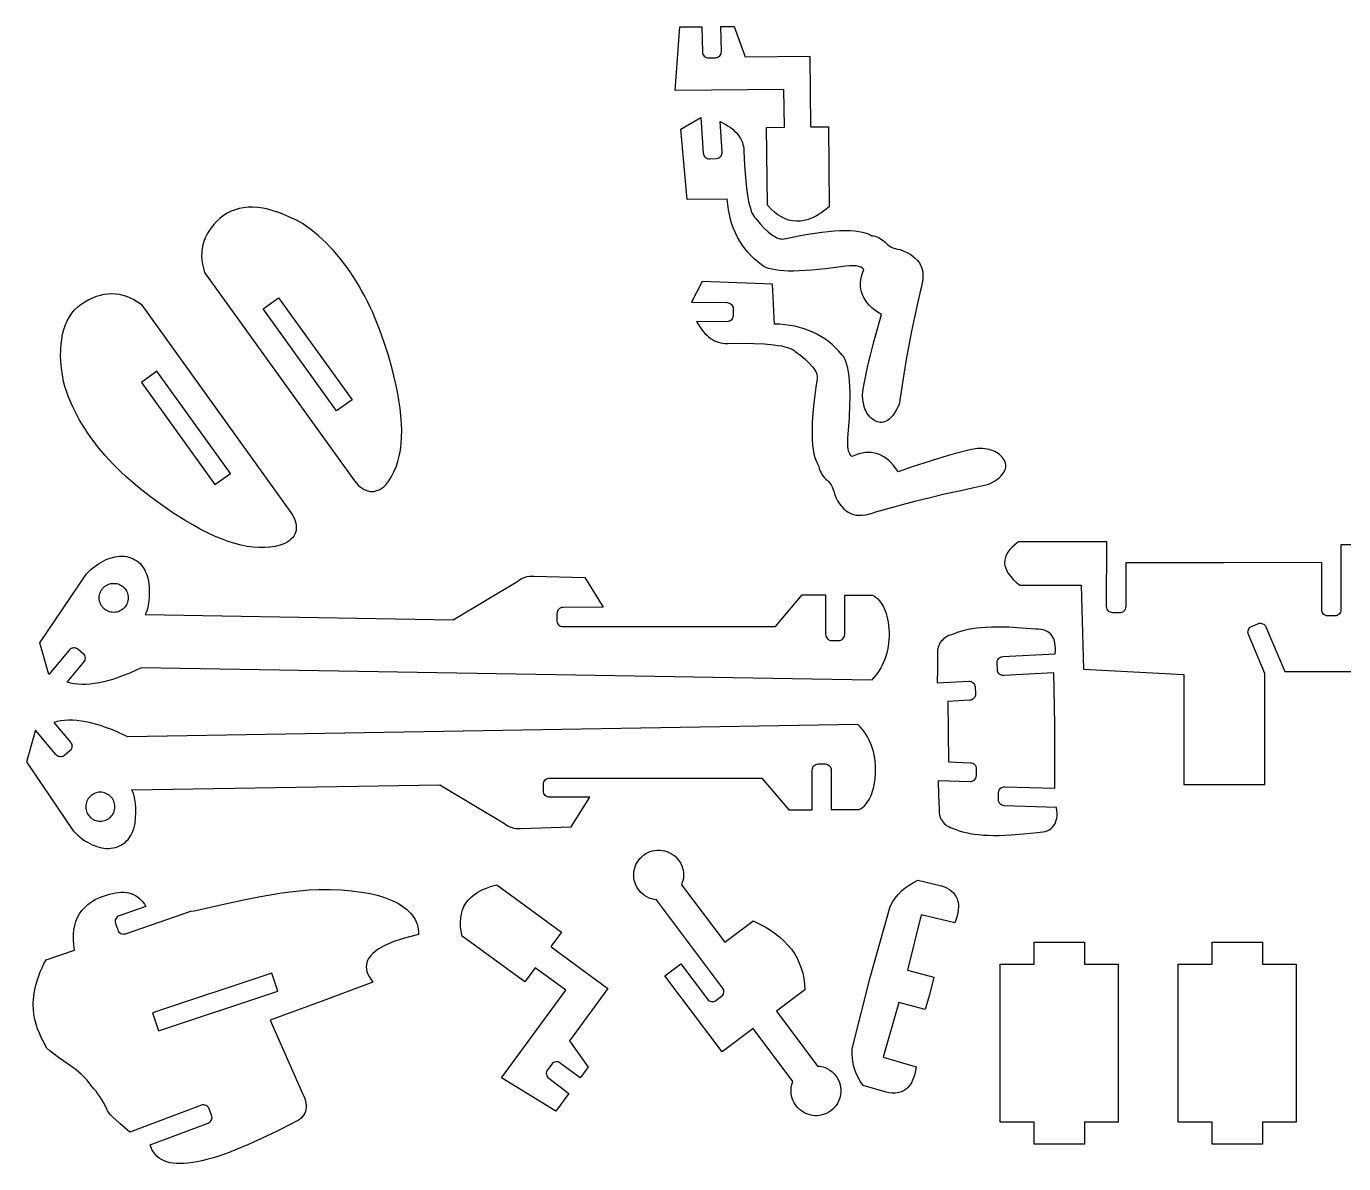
# Model space of a CAD drawing. Extents: x 0 to 712, y 0 to 629.
# Drawn here: x 2.1 to 338.2, y 339.1 to 629.3 of the extents above; entities that cross this region are included whole.
import ezdxf

# ---------------------------------------------------------------- set-up
doc = ezdxf.new("R2010")
doc.units = 0
doc.header["$MEASUREMENT"] = 0
doc.layers.add('HARLEY_1', color=1, linetype='Continuous')

msp = doc.modelspace()

# ---------------------------------------------------------------- linework, layer by layer
at = {"layer": 'HARLEY_1'}
for points in [[(202.31, 603.62), (206.74, 603.67), (206.98, 583.24), (205.87, 582.35), (204.79, 581.58), (203.71, 580.94), (202.66, 580.42), (201.62, 580.02), (200.6, 579.74), (199.59, 579.59), (198.59, 579.55), (197.62, 579.64), (196.66, 579.85), (195.71, 580.18), (194.78, 580.64), (193.86, 581.22), (192.96, 581.91), (192.08, 582.74), (191.21, 583.68), (190.98, 603.49), (195.51, 603.54), (195.39, 613.21), (167.63, 612.89), (168.84, 629.13), (174.43, 629.19), (174.58, 622.77), (174.62, 622.46), (174.72, 622.17), (174.87, 621.91), (175.06, 621.68), (175.29, 621.49), (175.56, 621.36), (175.86, 621.27), (176.17, 621.25), (177.93, 621.29), (178.24, 621.33), (178.53, 621.42), (178.79, 621.57), (179.01, 621.77), (179.2, 622.01), (179.34, 622.27), (179.42, 622.57), (179.45, 622.88), (179.3, 629.25), (182.73, 629.29), (185.47, 621.52), (202, 621.71), (202.21, 603.78), (202.24, 603.67), (202.31, 603.62)], [(174.21, 606.04), (174.8, 596.94), (174.86, 596.63), (174.97, 596.35), (175.13, 596.09), (175.33, 595.87), (175.57, 595.7), (175.85, 595.57), (176.14, 595.5), (176.46, 595.49), (178.21, 595.6), (178.52, 595.66), (178.81, 595.77), (179.06, 595.93), (179.28, 596.13), (179.45, 596.37), (179.58, 596.65), (179.65, 596.95), (179.66, 597.26), (179.16, 604.99), (179.89, 604.62), (180.57, 604.24), (181.2, 603.85), (181.79, 603.44), (182.32, 603.02), (182.82, 602.58), (183.26, 602.13), (183.66, 601.67), (184.01, 601.19), (184.31, 600.7), (184.57, 600.2), (184.79, 599.68), (184.95, 599.14), (185.08, 598.59), (185.15, 598.03), (185.19, 597.45), (185.35, 593.89), (185.57, 590.74), (185.86, 587.99), (186.2, 585.64), (186.4, 584.61), (186.61, 583.69), (186.83, 582.87), (187.07, 582.14), (187.33, 581.52), (187.6, 581), (187.89, 580.58), (188.19, 580.26), (189.32, 578.93), (190.39, 577.79), (191.39, 576.85), (192.33, 576.1), (192.78, 575.8), (193.21, 575.55), (193.63, 575.34), (194.03, 575.19), (194.42, 575.08), (194.79, 575.03), (195.15, 575.02), (195.48, 575.06), (197.6, 575.51), (199.61, 575.9), (201.53, 576.24), (203.36, 576.53), (205.09, 576.77), (206.72, 576.95), (208.26, 577.08), (209.7, 577.16), (211.05, 577.18), (212.3, 577.15), (213.46, 577.07), (214.52, 576.94), (215.49, 576.75), (216.36, 576.51), (217.13, 576.22), (217.81, 575.87), (218.24, 575.81), (218.66, 575.72), (219.08, 575.58), (219.5, 575.4), (219.92, 575.19), (220.34, 574.93), (220.75, 574.64), (221.17, 574.3), (221.47, 573.93), (221.83, 573.6), (222.24, 573.3), (222.7, 573.03), (223.2, 572.8), (223.76, 572.6), (224.37, 572.44), (225.03, 572.31), (225.97, 571.96), (226.83, 571.57), (227.61, 571.14), (228.3, 570.67), (228.91, 570.17), (229.44, 569.62), (229.89, 569.03), (230.25, 568.41), (230.54, 567.74), (230.74, 567.04), (230.86, 566.29), (230.89, 565.51), (230.85, 564.69), (230.72, 563.82), (230.51, 562.92), (230.22, 561.98), (229.45, 558.57), (228.7, 555.09), (227.99, 551.54), (227.29, 547.92), (226.62, 544.24), (225.98, 540.5), (225.37, 536.69), (224.77, 532.81), (224.15, 531.54), (223.5, 530.48), (223.17, 530.02), (222.84, 529.62), (222.5, 529.27), (222.15, 528.96), (221.81, 528.71), (221.45, 528.51), (221.09, 528.36), (220.73, 528.26), (220.36, 528.22), (219.99, 528.22), (219.61, 528.27), (219.23, 528.38), (218.8, 528.57), (218.39, 528.79), (218.01, 529.04), (217.66, 529.33), (217.33, 529.65), (217.03, 530), (216.75, 530.38), (216.5, 530.79), (216.28, 531.23), (216.08, 531.71), (215.91, 532.22), (215.77, 532.76), (215.56, 533.93), (215.46, 535.24), (215.65, 536.73), (215.96, 538.53), (216.39, 540.64), (216.93, 543.05), (217.6, 545.76), (218.38, 548.78), (219.28, 552.11), (220.3, 555.74), (219.41, 556.29), (218.6, 556.86), (217.87, 557.46), (217.23, 558.08), (216.66, 558.72), (216.18, 559.38), (215.77, 560.06), (215.45, 560.77), (215.21, 561.5), (215.05, 562.25), (214.97, 563.02), (214.97, 563.82), (215.06, 564.64), (215.22, 565.48), (215.47, 566.34), (215.79, 567.23), (215.65, 567.4), (215.48, 567.56), (215.05, 567.82), (214.5, 568.02), (213.83, 568.14), (213.03, 568.19), (212.12, 568.18), (211.09, 568.09), (209.93, 567.94), (205.98, 567.42), (202.43, 567.07), (200.81, 566.95), (199.29, 566.88), (197.87, 566.85), (196.56, 566.85), (195.34, 566.91), (194.23, 567), (193.22, 567.13), (192.31, 567.3), (191.5, 567.52), (190.79, 567.77), (190.18, 568.07), (189.68, 568.41), (188.72, 569.16), (187.81, 569.95), (186.96, 570.78), (186.17, 571.65), (185.43, 572.56), (184.74, 573.51), (184.11, 574.49), (183.54, 575.52), (183.02, 576.58), (182.55, 577.69), (182.14, 578.83), (181.79, 580.02), (181.49, 581.24), (181.24, 582.5), (181.06, 583.81), (180.92, 585.15), (170.74, 585.14), (169.08, 603.01), (174.21, 606.04)], [(85.8, 513.32), (86.29, 512.74), (86.78, 512.24), (87.27, 511.8), (87.77, 511.43), (88.26, 511.12), (88.76, 510.89), (89.25, 510.72), (89.75, 510.62), (90.25, 510.59), (90.75, 510.63), (91.25, 510.73), (91.76, 510.9), (92.26, 511.14), (92.77, 511.45), (93.27, 511.82), (93.78, 512.26), (94.56, 513.29), (95.26, 514.41), (95.88, 515.6), (96.41, 516.87), (96.86, 518.21), (97.23, 519.64), (97.51, 521.15), (97.71, 522.74), (97.83, 524.4), (97.86, 526.15), (97.8, 527.97), (97.67, 529.88), (97.45, 531.86), (97.15, 533.92), (96.76, 536.06), (96.29, 538.28), (95.41, 541.85), (94.45, 545.29), (93.41, 548.59), (92.28, 551.75), (91.08, 554.77), (90.45, 556.23), (89.8, 557.66), (89.12, 559.05), (88.43, 560.41), (87.72, 561.73), (86.99, 563.02), (86.23, 564.27), (85.46, 565.49), (84.67, 566.67), (83.86, 567.83), (83.03, 568.94), (82.17, 570.02), (81.3, 571.07), (80.41, 572.09), (79.49, 573.06), (78.56, 574.01), (77.61, 574.92), (76.64, 575.8), (75.64, 576.64), (74.63, 577.44), (73.6, 578.22), (72.54, 578.96), (70.97, 579.8), (69.43, 580.55), (67.94, 581.21), (66.49, 581.76), (65.08, 582.23), (63.71, 582.6), (62.39, 582.87), (61.11, 583.04), (59.87, 583.12), (58.67, 583.11), (57.52, 583), (56.4, 582.79), (55.33, 582.49), (54.31, 582.09), (53.32, 581.6), (52.38, 581.01), (51.46, 580.26), (50.63, 579.49), (49.88, 578.69), (49.21, 577.88), (48.62, 577.05), (48.12, 576.19), (47.69, 575.32), (47.35, 574.42), (47.09, 573.5), (46.91, 572.56), (46.81, 571.6), (46.79, 570.62), (46.86, 569.62), (47, 568.59), (47.23, 567.55), (47.54, 566.48), (85.8, 513.32)], [(173.1, 553.99), (173.5, 553.28), (173.92, 552.62), (174.35, 552.01), (174.79, 551.45), (175.24, 550.93), (175.7, 550.46), (176.18, 550.05), (176.66, 549.67), (177.16, 549.35), (177.67, 549.07), (178.19, 548.84), (178.72, 548.66), (179.26, 548.52), (179.82, 548.43), (180.38, 548.38), (180.96, 548.38), (184.52, 548.41), (187.69, 548.37), (190.45, 548.24), (192.81, 548.02), (193.85, 547.88), (194.78, 547.72), (195.62, 547.54), (196.35, 547.34), (196.99, 547.12), (197.52, 546.88), (197.96, 546.62), (198.29, 546.34), (199.69, 545.28), (200.88, 544.28), (201.88, 543.33), (202.68, 542.43), (203, 542), (203.28, 541.58), (203.5, 541.17), (203.68, 540.78), (203.81, 540.4), (203.88, 540.03), (203.91, 539.68), (203.89, 539.34), (203.56, 537.21), (203.28, 535.17), (203.04, 533.23), (202.85, 531.4), (202.71, 529.66), (202.62, 528.01), (202.58, 526.47), (202.58, 525.03), (202.63, 523.68), (202.73, 522.43), (202.87, 521.28), (203.07, 520.23), (203.31, 519.27), (203.59, 518.42), (203.93, 517.66), (204.31, 517), (204.39, 516.58), (204.51, 516.16), (204.68, 515.75), (204.87, 515.34), (205.11, 514.93), (205.39, 514.53), (205.71, 514.13), (206.06, 513.74), (206.45, 513.45), (206.8, 513.11), (207.12, 512.72), (207.42, 512.28), (207.68, 511.79), (207.9, 511.24), (208.1, 510.64), (208.27, 509.99), (208.67, 509.07), (209.1, 508.23), (209.58, 507.48), (210.08, 506.82), (210.62, 506.23), (211.2, 505.74), (211.81, 505.32), (212.45, 504.99), (213.13, 504.75), (213.85, 504.58), (214.6, 504.51), (215.38, 504.51), (216.2, 504.6), (217.06, 504.78), (217.94, 505.04), (218.87, 505.38), (222.23, 506.34), (225.67, 507.27), (229.17, 508.19), (232.74, 509.08), (236.38, 509.95), (240.08, 510.8), (243.86, 511.63), (247.69, 512.43), (248.93, 513.13), (249.95, 513.83), (250.39, 514.18), (250.77, 514.54), (251.11, 514.9), (251.39, 515.26), (251.62, 515.62), (251.8, 515.99), (251.93, 516.35), (252.01, 516.72), (252.04, 517.09), (252.01, 517.46), (251.94, 517.83), (251.81, 518.21), (251.6, 518.63), (251.35, 519.03), (251.08, 519.39), (250.77, 519.73), (250.44, 520.04), (250.07, 520.32), (249.68, 520.58), (249.25, 520.8), (248.8, 521), (248.31, 521.17), (247.79, 521.31), (247.25, 521.42), (246.06, 521.56), (244.76, 521.59), (243.27, 521.32), (241.49, 520.91), (239.41, 520.37), (237.04, 519.69), (234.36, 518.88), (231.39, 517.93), (228.12, 516.85), (224.55, 515.63), (223.95, 516.49), (223.34, 517.26), (222.7, 517.96), (222.05, 518.57), (221.38, 519.1), (220.69, 519.55), (219.98, 519.91), (219.26, 520.19), (218.52, 520.39), (217.76, 520.51), (216.98, 520.55), (216.19, 520.5), (215.38, 520.37), (214.55, 520.16), (213.7, 519.87), (212.83, 519.49), (212.65, 519.62), (212.48, 519.79), (212.2, 520.2), (211.97, 520.74), (211.81, 521.41), (211.71, 522.19), (211.68, 523.11), (211.71, 524.15), (211.8, 525.31), (212.1, 529.28), (212.25, 532.84), (212.28, 534.47), (212.27, 535.99), (212.22, 537.41), (212.14, 538.72), (212.02, 539.93), (211.87, 541.04), (211.68, 542.04), (211.46, 542.94), (211.2, 543.74), (210.9, 544.43), (210.57, 545.02), (210.2, 545.5), (209.4, 546.42), (208.56, 547.28), (207.69, 548.09), (206.78, 548.83), (205.83, 549.52), (204.84, 550.15), (203.82, 550.73), (202.77, 551.24), (201.68, 551.7), (200.55, 552.11), (199.38, 552.45), (198.18, 552.74), (196.94, 552.97), (195.67, 553.14), (194.36, 553.26), (193.01, 553.32), (192.45, 563.49), (174.52, 564.15), (171.78, 558.87), (180.89, 558.78), (181.21, 558.74), (181.5, 558.65), (181.76, 558.5), (181.99, 558.31), (182.18, 558.08), (182.32, 557.81), (182.41, 557.52), (182.44, 557.21), (182.42, 555.45), (182.39, 555.13), (182.29, 554.84), (182.14, 554.58), (181.95, 554.35), (181.72, 554.16), (181.45, 554.02), (181.16, 553.94), (180.85, 553.91), (173.1, 553.99)], [(69.59, 505.21), (69.98, 504.56), (70.3, 503.94), (70.56, 503.33), (70.76, 502.75), (70.89, 502.18), (70.95, 501.64), (70.95, 501.11), (70.89, 500.61), (70.76, 500.12), (70.57, 499.66), (70.31, 499.22), (69.99, 498.8), (69.6, 498.39), (69.15, 498.01), (68.63, 497.65), (68.05, 497.31), (66.83, 496.89), (65.55, 496.58), (64.22, 496.38), (62.85, 496.27), (61.43, 496.28), (59.96, 496.38), (58.44, 496.59), (56.87, 496.91), (55.26, 497.33), (53.59, 497.85), (51.88, 498.48), (50.12, 499.22), (48.31, 500.05), (46.45, 500.99), (44.54, 502.04), (42.58, 503.19), (39.48, 505.16), (36.52, 507.17), (33.73, 509.2), (31.09, 511.27), (28.6, 513.37), (27.42, 514.44), (26.27, 515.51), (25.17, 516.59), (24.1, 517.67), (23.07, 518.77), (22.09, 519.87), (21.14, 520.98), (20.22, 522.1), (19.35, 523.23), (18.52, 524.37), (17.72, 525.51), (16.97, 526.66), (16.25, 527.82), (15.58, 528.99), (14.94, 530.17), (14.34, 531.35), (13.78, 532.54), (13.26, 533.75), (12.77, 534.95), (12.33, 536.17), (11.92, 537.4), (11.56, 538.63), (11.26, 540.39), (11.03, 542.09), (10.89, 543.71), (10.82, 545.27), (10.83, 546.75), (10.91, 548.16), (11.08, 549.5), (11.32, 550.77), (11.63, 551.97), (12.03, 553.1), (12.5, 554.16), (13.05, 555.15), (13.67, 556.07), (14.38, 556.92), (15.16, 557.7), (16.02, 558.4), (17.02, 559.03), (18.01, 559.58), (19, 560.04), (19.99, 560.41), (20.97, 560.7), (21.94, 560.91), (22.9, 561.04), (23.86, 561.08), (24.82, 561.03), (25.76, 560.91), (26.71, 560.69), (27.64, 560.4), (28.57, 560.02), (29.5, 559.56), (30.41, 559.01), (31.33, 558.38), (69.59, 505.21)], [(62.47, 557.19), (66.42, 560.04), (85.17, 533.98), (81.22, 531.14), (62.47, 557.19)], [(35.39, 541.27), (31.44, 538.43), (50.19, 512.37), (54.14, 515.22), (35.39, 541.27)], [(7.79, 463.91), (5.49, 471.98), (17.42, 489.61), (18.64, 490.73), (19.85, 491.69), (20.45, 492.11), (21.05, 492.49), (21.66, 492.82), (22.26, 493.12), (22.85, 493.38), (23.45, 493.6), (24.05, 493.77), (24.64, 493.91), (25.24, 494.01), (25.83, 494.06), (26.42, 494.08), (27.01, 494.06), (27.62, 493.96), (28.2, 493.83), (28.75, 493.66), (29.28, 493.44), (29.77, 493.19), (30.23, 492.89), (30.66, 492.56), (31.07, 492.19), (31.44, 491.77), (31.79, 491.32), (32.11, 490.82), (32.4, 490.28), (32.65, 489.71), (32.88, 489.09), (33.08, 488.44), (33.25, 487.74), (33.37, 486.29), (33.42, 484.95), (33.41, 483.72), (33.33, 482.59), (33.19, 481.57), (32.99, 480.66), (32.72, 479.86), (32.4, 479.16), (111.02, 477.83), (127.47, 487.74), (127.9, 488.07), (128.36, 488.34), (128.84, 488.57), (129.35, 488.75), (129.87, 488.89), (130.43, 488.97), (131.01, 489), (131.61, 488.99), (144.55, 488.6), (149.31, 481.03), (139.03, 481), (138.72, 480.97), (138.43, 480.88), (138.16, 480.73), (137.93, 480.55), (137.74, 480.32), (137.59, 480.06), (137.5, 479.77), (137.46, 479.46), (137.45, 477.69), (137.48, 477.38), (137.57, 477.09), (137.71, 476.82), (137.9, 476.59), (138.13, 476.4), (138.4, 476.25), (138.69, 476.16), (139, 476.13), (193.22, 476.12), (200.09, 484.23), (206.04, 484.23), (206.04, 474.09), (206.07, 473.78), (206.16, 473.48), (206.31, 473.22), (206.5, 472.99), (206.73, 472.8), (206.99, 472.65), (207.28, 472.56), (207.59, 472.53), (209.35, 472.53), (209.67, 472.56), (209.96, 472.65), (210.22, 472.8), (210.45, 472.99), (210.64, 473.22), (210.78, 473.48), (210.88, 473.78), (210.91, 474.09), (210.91, 484.15), (218.03, 484.15), (218.49, 483.87), (218.93, 483.54), (219.34, 483.18), (219.72, 482.77), (220.08, 482.32), (220.41, 481.83), (220.72, 481.29), (220.99, 480.72), (221.24, 480.1), (221.46, 479.45), (221.66, 478.75), (221.83, 478.01), (221.97, 477.23), (222.09, 476.41), (222.24, 474.64), (222.23, 473.69), (222.19, 472.77), (222.1, 471.88), (221.99, 471.01), (221.83, 470.16), (221.64, 469.34), (221.41, 468.54), (221.15, 467.77), (220.85, 467.02), (220.51, 466.3), (220.13, 465.6), (219.72, 464.93), (219.28, 464.27), (218.79, 463.65), (218.27, 463.05), (217.72, 462.47), (31.37, 465.59), (29.89, 464.89), (28.45, 464.26), (27.06, 463.69), (25.7, 463.18), (24.38, 462.73), (23.09, 462.35), (21.85, 462.03), (20.65, 461.77), (19.49, 461.57), (18.36, 461.44), (17.28, 461.36), (16.24, 461.35), (15.24, 461.4), (14.28, 461.52), (13.37, 461.69), (12.49, 461.93), (16.76, 467), (16.94, 467.26), (17.05, 467.54), (17.11, 467.84), (17.12, 468.14), (17.06, 468.43), (16.96, 468.71), (16.79, 468.97), (16.57, 469.19), (15.23, 470.33), (14.97, 470.5), (14.68, 470.62), (14.39, 470.68), (14.09, 470.68), (13.8, 470.63), (13.52, 470.52), (13.26, 470.35), (13.03, 470.14), (7.79, 463.91)], [(24.36, 487.15), (24.74, 487.13), (25.11, 487.08), (25.46, 486.99), (25.8, 486.86), (26.13, 486.71), (26.43, 486.52), (26.72, 486.31), (26.98, 486.07), (27.22, 485.81), (27.43, 485.52), (27.62, 485.21), (27.77, 484.89), (27.9, 484.55), (27.99, 484.2), (28.05, 483.83), (28.07, 483.45), (28.05, 483.07), (27.99, 482.7), (27.9, 482.35), (27.77, 482.01), (27.62, 481.68), (27.43, 481.38), (27.22, 481.09), (26.98, 480.83), (26.72, 480.59), (26.43, 480.38), (26.13, 480.19), (25.8, 480.04), (25.46, 479.91), (25.11, 479.82), (24.74, 479.76), (24.36, 479.75), (23.98, 479.76), (23.62, 479.82), (23.26, 479.91), (22.92, 480.04), (22.6, 480.19), (22.29, 480.38), (22.01, 480.59), (21.74, 480.83), (21.5, 481.09), (21.29, 481.38), (21.1, 481.68), (20.95, 482.01), (20.82, 482.35), (20.73, 482.7), (20.68, 483.07), (20.66, 483.45), (20.68, 483.83), (20.73, 484.2), (20.82, 484.55), (20.95, 484.89), (21.1, 485.21), (21.29, 485.52), (21.5, 485.81), (21.74, 486.07), (22.01, 486.31), (22.29, 486.52), (22.6, 486.71), (22.92, 486.86), (23.26, 486.99), (23.62, 487.08), (23.98, 487.13), (24.36, 487.15)], [(234.78, 436.78), (234.88, 433.16), (234.98, 429.53), (234.99, 429.03), (235.03, 428.55), (235.1, 428.1), (235.21, 427.67), (235.36, 427.26), (235.54, 426.88), (235.76, 426.52), (236.02, 426.18), (236.31, 425.87), (236.64, 425.58), (237, 425.31), (237.4, 425.07), (237.84, 424.85), (238.31, 424.66), (238.82, 424.49), (239.37, 424.34), (240.15, 424.03), (241.01, 423.76), (241.93, 423.53), (242.92, 423.32), (243.97, 423.16), (245.1, 423.03), (246.29, 422.93), (247.56, 422.87), (248.89, 422.84), (250.29, 422.84), (251.75, 422.89), (253.29, 422.96), (256.56, 423.22), (260.11, 423.61), (260.81, 423.63), (261.45, 423.7), (262.04, 423.83), (262.58, 424.01), (263.07, 424.24), (263.5, 424.53), (263.88, 424.86), (264.22, 425.25), (264.5, 425.68), (264.72, 426.16), (264.9, 426.69), (265.02, 427.26), (265.09, 427.87), (265.11, 428.52), (265.08, 429.22), (264.99, 429.95), (251.63, 430.4), (251.32, 430.44), (251.03, 430.54), (250.77, 430.69), (250.55, 430.89), (250.37, 431.12), (250.23, 431.39), (250.15, 431.69), (250.13, 432), (250.19, 433.76), (250.23, 434.07), (250.33, 434.36), (250.48, 434.62), (250.68, 434.84), (250.92, 435.02), (251.19, 435.16), (251.48, 435.24), (251.8, 435.26), (264.57, 434.84), (264.52, 451.13), (264.28, 464.29), (251.51, 463.61), (251.2, 463.63), (250.9, 463.7), (250.63, 463.83), (250.39, 464.01), (250.19, 464.23), (250.03, 464.49), (249.92, 464.77), (249.87, 465.08), (249.78, 466.84), (249.79, 467.15), (249.87, 467.45), (250, 467.72), (250.18, 467.96), (250.4, 468.16), (250.66, 468.32), (250.94, 468.43), (251.25, 468.47), (264.6, 469.19), (264.67, 469.92), (264.69, 470.62), (264.66, 471.27), (264.57, 471.88), (264.44, 472.45), (264.25, 472.97), (264.02, 473.44), (263.73, 473.87), (263.39, 474.25), (263, 474.58), (262.56, 474.86), (262.07, 475.08), (261.52, 475.25), (260.93, 475.37), (260.29, 475.43), (259.59, 475.43), (256.04, 475.75), (252.76, 475.94), (251.22, 475.99), (249.75, 476), (248.36, 475.98), (247.03, 475.92), (245.77, 475.83), (244.57, 475.71), (243.45, 475.56), (242.4, 475.37), (241.41, 475.15), (240.49, 474.89), (239.65, 474.61), (238.87, 474.29), (238.33, 474.13), (237.82, 473.95), (237.35, 473.74), (236.92, 473.51), (236.52, 473.26), (236.16, 472.99), (235.84, 472.69), (235.56, 472.38), (235.31, 472.03), (235.09, 471.67), (234.92, 471.28), (234.78, 470.87), (234.68, 470.44), (234.61, 469.99), (234.58, 469.51), (234.59, 469.01), (234.56, 465.38), (234.53, 461.76), (242.57, 462.18), (242.88, 462.17), (243.18, 462.09), (243.45, 461.96), (243.69, 461.79), (243.89, 461.57), (244.05, 461.31), (244.16, 461.03), (244.21, 460.72), (244.3, 458.96), (244.29, 458.64), (244.21, 458.35), (244.08, 458.08), (243.9, 457.84), (243.68, 457.64), (243.42, 457.48), (243.14, 457.37), (242.83, 457.32), (237.23, 457.02), (237.34, 449.29), (237.39, 441.56), (242.99, 441.38), (243.3, 441.33), (243.59, 441.23), (243.85, 441.08), (244.07, 440.88), (244.25, 440.65), (244.39, 440.38), (244.47, 440.08), (244.49, 439.77), (244.43, 438.01), (244.39, 437.7), (244.29, 437.41), (244.14, 437.15), (243.94, 436.93), (243.7, 436.75), (243.43, 436.61), (243.14, 436.53), (242.82, 436.51), (234.78, 436.78)], [(4.37, 449.68), (2.06, 441.6), (13.99, 423.97), (15.21, 422.85), (16.42, 421.9), (17.03, 421.48), (17.63, 421.1), (18.23, 420.76), (18.83, 420.46), (19.43, 420.21), (20.03, 419.99), (20.62, 419.81), (21.22, 419.67), (21.81, 419.58), (22.41, 419.52), (23, 419.5), (23.59, 419.53), (24.2, 419.62), (24.78, 419.75), (25.33, 419.93), (25.85, 420.14), (26.34, 420.4), (26.81, 420.69), (27.24, 421.02), (27.64, 421.4), (28.02, 421.81), (28.37, 422.27), (28.68, 422.76), (28.97, 423.3), (29.23, 423.88), (29.46, 424.49), (29.66, 425.15), (29.83, 425.84), (29.94, 427.29), (29.99, 428.63), (29.98, 429.87), (29.91, 430.99), (29.77, 432.01), (29.57, 432.92), (29.3, 433.73), (28.97, 434.42), (107.59, 435.75), (124.05, 425.84), (124.48, 425.52), (124.94, 425.24), (125.42, 425.01), (125.92, 424.83), (126.45, 424.7), (127, 424.62), (127.58, 424.58), (128.18, 424.6), (141.13, 424.99), (145.89, 432.55), (135.61, 432.59), (135.29, 432.62), (135, 432.71), (134.73, 432.85), (134.5, 433.04), (134.31, 433.27), (134.16, 433.53), (134.07, 433.82), (134.04, 434.13), (134.03, 435.89), (134.06, 436.2), (134.15, 436.49), (134.29, 436.76), (134.48, 436.99), (134.71, 437.18), (134.97, 437.33), (135.26, 437.42), (135.58, 437.45), (189.8, 437.47), (196.66, 429.35), (202.61, 429.35), (202.61, 439.5), (202.65, 439.81), (202.74, 440.1), (202.88, 440.37), (203.07, 440.6), (203.3, 440.79), (203.56, 440.93), (203.86, 441.02), (204.17, 441.05), (205.93, 441.05), (206.24, 441.02), (206.53, 440.93), (206.8, 440.79), (207.03, 440.6), (207.22, 440.37), (207.36, 440.1), (207.45, 439.81), (207.48, 439.5), (207.48, 429.43), (214.6, 429.43), (215.07, 429.72), (215.5, 430.04), (215.92, 430.41), (216.3, 430.82), (216.66, 431.27), (216.99, 431.76), (217.29, 432.29), (217.57, 432.86), (217.82, 433.48), (218.04, 434.14), (218.24, 434.84), (218.41, 435.57), (218.55, 436.36), (218.66, 437.18), (218.81, 438.95), (218.81, 439.89), (218.76, 440.81), (218.68, 441.71), (218.56, 442.58), (218.41, 443.42), (218.22, 444.24), (217.99, 445.04), (217.72, 445.81), (217.42, 446.56), (217.08, 447.28), (216.71, 447.98), (216.3, 448.66), (215.85, 449.31), (215.37, 449.94), (214.85, 450.54), (214.29, 451.12), (27.94, 448), (26.47, 448.69), (25.03, 449.32), (23.63, 449.9), (22.27, 450.4), (20.95, 450.85), (19.67, 451.23), (18.43, 451.56), (17.22, 451.82), (16.06, 452.01), (14.94, 452.15), (13.86, 452.22), (12.82, 452.23), (11.82, 452.18), (10.86, 452.07), (9.94, 451.89), (9.07, 451.66), (13.33, 446.58), (13.51, 446.32), (13.63, 446.04), (13.69, 445.75), (13.69, 445.45), (13.64, 445.15), (13.53, 444.87), (13.37, 444.62), (13.15, 444.39), (11.8, 443.26), (11.54, 443.08), (11.26, 442.96), (10.96, 442.9), (10.67, 442.9), (10.37, 442.96), (10.09, 443.07), (9.83, 443.23), (9.61, 443.45), (4.37, 449.68)], [(20.94, 426.43), (21.32, 426.45), (21.68, 426.51), (22.04, 426.6), (22.38, 426.72), (22.7, 426.88), (23.01, 427.06), (23.29, 427.28), (23.56, 427.52), (23.79, 427.78), (24.01, 428.06), (24.19, 428.37), (24.35, 428.69), (24.47, 429.03), (24.57, 429.39), (24.62, 429.76), (24.64, 430.13), (24.62, 430.51), (24.57, 430.88), (24.47, 431.24), (24.35, 431.58), (24.19, 431.9), (24.01, 432.21), (23.79, 432.49), (23.56, 432.75), (23.29, 432.99), (23.01, 433.21), (22.7, 433.39), (22.38, 433.55), (22.04, 433.67), (21.68, 433.76), (21.32, 433.82), (20.94, 433.84), (20.56, 433.82), (20.19, 433.76), (19.84, 433.67), (19.49, 433.55), (19.17, 433.39), (18.87, 433.21), (18.58, 432.99), (18.32, 432.75), (18.08, 432.49), (17.87, 432.21), (17.68, 431.9), (17.52, 431.58), (17.4, 431.24), (17.31, 430.88), (17.25, 430.51), (17.23, 430.13), (17.25, 429.76), (17.31, 429.39), (17.4, 429.03), (17.52, 428.69), (17.68, 428.37), (17.87, 428.06), (18.08, 427.78), (18.32, 427.52), (18.58, 427.28), (18.87, 427.06), (19.17, 426.88), (19.49, 426.72), (19.84, 426.6), (20.19, 426.51), (20.56, 426.45), (20.94, 426.43)], [(187.55, 401.01), (189.11, 400.27), (190.57, 399.49), (191.93, 398.66), (193.2, 397.78), (194.37, 396.85), (195.44, 395.87), (196.41, 394.84), (197.29, 393.77), (198.06, 392.65), (198.74, 391.47), (199.32, 390.25), (199.8, 388.98), (200.19, 387.66), (200.47, 386.3), (200.66, 384.88), (200.75, 383.42), (193.49, 377.96), (203.98, 363.98), (204.66, 363.92), (205.32, 363.78), (205.95, 363.56), (206.56, 363.28), (207.14, 362.93), (207.69, 362.51), (208.19, 362.02), (208.66, 361.46), (209.02, 360.92), (209.32, 360.36), (209.56, 359.78), (209.74, 359.18), (209.86, 358.58), (209.92, 357.97), (209.92, 357.36), (209.87, 356.75), (209.75, 356.15), (209.58, 355.57), (209.35, 355), (209.07, 354.45), (208.73, 353.93), (208.34, 353.44), (207.89, 352.98), (207.39, 352.57), (206.85, 352.2), (206.29, 351.9), (205.71, 351.66), (205.12, 351.48), (204.51, 351.36), (203.9, 351.3), (203.29, 351.3), (202.68, 351.36), (202.09, 351.48), (201.5, 351.65), (200.93, 351.87), (200.38, 352.16), (199.86, 352.5), (199.37, 352.89), (198.92, 353.34), (198.5, 353.83), (198.04, 354.55), (197.68, 355.3), (197.43, 356.07), (197.28, 356.87), (197.23, 357.67), (197.28, 358.47), (197.44, 359.25), (197.69, 360.01), (197.7, 360.05), (187.58, 373.53), (179.63, 367.56), (165.02, 387.02), (169.08, 390.07), (175.87, 381.02), (176.08, 380.79), (176.33, 380.61), (176.61, 380.49), (176.9, 380.42), (177.19, 380.4), (177.49, 380.45), (177.78, 380.55), (178.05, 380.71), (179.46, 381.77), (179.69, 381.98), (179.87, 382.23), (179.99, 382.5), (180.06, 382.79), (180.07, 383.09), (180.03, 383.39), (179.93, 383.68), (179.76, 383.95), (162.91, 406.4), (162.91, 406.41), (162.95, 406.41), (162.97, 406.39), (162.3, 406.48), (161.65, 406.63), (161.02, 406.84), (160.41, 407.13), (159.83, 407.48), (159.29, 407.89), (158.79, 408.37), (158.33, 408.92), (157.96, 409.46), (157.66, 410.02), (157.42, 410.6), (157.24, 411.19), (157.12, 411.8), (157.06, 412.41), (157.06, 413.02), (157.12, 413.62), (157.24, 414.22), (157.41, 414.81), (157.63, 415.38), (157.92, 415.92), (158.26, 416.44), (158.65, 416.94), (159.1, 417.39), (159.59, 417.81), (160.13, 418.17), (160.7, 418.47), (161.28, 418.71), (161.87, 418.89), (162.48, 419.01), (163.08, 419.07), (163.7, 419.07), (164.3, 419.01), (164.9, 418.9), (165.49, 418.73), (166.06, 418.5), (166.6, 418.22), (167.12, 417.88), (167.61, 417.49), (168.07, 417.04), (168.48, 416.54), (168.97, 415.8), (169.35, 415.03), (169.61, 414.24), (169.76, 413.44), (169.8, 412.63), (169.73, 411.83), (169.55, 411.03), (169.25, 410.25), (180.29, 395.56), (187.49, 400.96), (187.55, 401.01)], [(136.04, 394.38), (150.5, 383.76), (140.71, 370.43), (145.43, 363.68), (143.4, 360.92), (138.31, 364.74), (138.04, 364.91), (137.75, 365.01), (137.45, 365.05), (137.16, 365.04), (136.86, 364.97), (136.59, 364.85), (136.34, 364.67), (136.13, 364.44), (135.07, 363.03), (134.91, 362.76), (134.81, 362.48), (134.76, 362.18), (134.78, 361.88), (134.85, 361.59), (134.97, 361.31), (135.15, 361.07), (135.38, 360.85), (140.52, 356.99), (137.21, 352.49), (123.3, 360.96), (139.74, 383.34), (131.95, 389.06), (129.27, 385.42), (113.3, 397.15), (113.04, 398.4), (112.89, 399.6), (112.84, 400.73), (112.91, 401.81), (113.08, 402.84), (113.36, 403.8), (113.75, 404.7), (114.25, 405.55), (114.85, 406.34), (115.57, 407.07), (116.39, 407.74), (117.32, 408.35), (118.36, 408.9), (119.51, 409.4), (120.76, 409.84), (122.13, 410.21), (138.6, 398.12), (135.97, 394.55), (135.97, 394.46), (136.04, 394.38)], [(215.59, 359.02), (214.86, 360.09), (214.25, 361.2), (213.74, 362.33), (213.34, 363.48), (213.05, 364.66), (212.86, 365.86), (212.78, 367.09), (212.81, 368.34), (217.44, 386.59), (222.54, 404.7), (223.14, 405.8), (223.82, 406.82), (224.58, 407.77), (225.43, 408.65), (226.35, 409.45), (227.35, 410.17), (228.44, 410.82), (229.6, 411.39), (235.59, 409.93), (236.35, 409.67), (237.03, 409.36), (237.65, 409.01), (238.19, 408.61), (238.66, 408.17), (239.05, 407.69), (239.37, 407.17), (239.62, 406.6), (239.8, 405.99), (239.91, 405.33), (239.94, 404.64), (239.9, 403.9), (239.79, 403.11), (239.6, 402.28), (239.35, 401.41), (239.02, 400.5), (230.45, 402.55), (226.96, 388.47), (233.67, 386.68), (232.63, 382.52), (231.45, 378.39), (224.74, 380.2), (220.73, 366.25), (229.18, 363.75), (229.01, 362.8), (228.8, 361.91), (228.55, 361.1), (228.25, 360.37), (227.92, 359.71), (227.54, 359.12), (227.12, 358.6), (226.66, 358.16), (226.16, 357.8), (225.62, 357.5), (225.04, 357.28), (224.41, 357.14), (223.75, 357.07), (223.04, 357.07), (222.29, 357.14), (221.5, 357.29), (215.59, 359.02)], [(18.65, 358.8), (18.07, 359.65), (17.46, 360.42), (16.83, 361.13), (16.16, 361.79), (15.48, 362.4), (14.77, 362.98), (13.32, 364.05), (10.3, 366.11), (8.8, 367.24), (8.05, 367.85), (7.32, 368.51), (6.36, 370.3), (5.87, 371.28), (5.39, 372.33), (4.95, 373.44), (4.56, 374.63), (4.24, 375.88), (4, 377.22), (3.86, 378.63), (3.83, 379.37), (3.84, 380.13), (3.87, 380.91), (3.95, 381.72), (4.06, 382.54), (4.21, 383.39), (4.4, 384.27), (4.64, 385.16), (4.92, 386.09), (5.25, 387.03), (5.63, 388), (6.06, 389), (6.55, 390.02), (7.09, 391.07), (14.38, 393.51), (14.19, 394.91), (14.1, 396.24), (14.11, 397.5), (14.22, 398.7), (14.42, 399.83), (14.73, 400.89), (15.14, 401.89), (15.64, 402.81), (16.25, 403.68), (16.95, 404.47), (17.76, 405.2), (18.66, 405.86), (19.66, 406.46), (20.77, 406.98), (21.97, 407.44), (23.27, 407.84), (24.07, 408.04), (24.84, 408.18), (25.58, 408.28), (26.29, 408.32), (26.97, 408.31), (27.63, 408.25), (28.25, 408.13), (28.85, 407.96), (29.42, 407.74), (29.96, 407.47), (30.47, 407.14), (30.95, 406.76), (31.4, 406.33), (31.82, 405.84), (32.22, 405.3), (32.58, 404.71), (25.76, 402.34), (25.48, 402.2), (25.23, 402.02), (25.03, 401.8), (24.87, 401.54), (24.77, 401.26), (24.72, 400.97), (24.73, 400.66), (24.8, 400.36), (25.38, 398.69), (25.51, 398.41), (25.69, 398.16), (25.91, 397.96), (26.17, 397.81), (26.45, 397.71), (26.75, 397.66), (27.05, 397.67), (27.36, 397.74), (44.01, 403.46), (44.92, 403.61), (46.08, 403.84), (49.07, 404.5), (52.81, 405.35), (57.13, 406.28), (61.84, 407.21), (64.3, 407.65), (66.79, 408.05), (69.3, 408.4), (71.79, 408.69), (74.26, 408.91), (76.68, 409.05), (79.64, 409.03), (82.44, 408.92), (85.07, 408.7), (87.54, 408.38), (88.7, 408.18), (89.83, 407.96), (90.9, 407.72), (91.94, 407.45), (92.92, 407.15), (93.86, 406.84), (94.75, 406.5), (95.6, 406.14), (96.39, 405.75), (97.14, 405.35), (97.84, 404.92), (98.49, 404.47), (99.08, 404), (99.63, 403.51), (100.12, 403), (100.56, 402.47), (100.95, 401.92), (101.28, 401.34), (101.56, 400.75), (101.78, 400.14), (101.95, 399.51), (102.06, 398.86), (102.12, 398.2), (102.11, 397.51), (99.86, 396.97), (98.57, 396.62), (97.23, 396.21), (95.86, 395.73), (94.51, 395.19), (93.22, 394.58), (92.02, 393.9), (91.47, 393.53), (90.96, 393.14), (90.49, 392.73), (90.07, 392.3), (89.7, 391.85), (89.39, 391.38), (89.14, 390.89), (88.95, 390.37), (88.84, 389.83), (88.81, 389.27), (88.86, 388.68), (88.99, 388.08), (89.21, 387.44), (89.53, 386.78), (89.95, 386.1), (90.48, 385.39), (77.33, 380.45), (64.26, 375.64), (72.55, 356.97), (72.86, 356.31), (73.11, 355.68), (73.3, 355.07), (73.43, 354.48), (73.49, 353.92), (73.49, 353.38), (73.43, 352.88), (73.3, 352.39), (73.11, 351.93), (72.86, 351.5), (72.55, 351.09), (72.17, 350.71), (71.73, 350.35), (71.23, 350.02), (70.66, 349.71), (70.03, 349.43), (66.03, 347.37), (62.27, 345.53), (58.73, 343.93), (55.42, 342.55), (53.85, 341.95), (52.34, 341.4), (50.89, 340.91), (49.49, 340.48), (48.16, 340.11), (46.87, 339.79), (45.65, 339.53), (44.49, 339.33), (43.38, 339.18), (42.33, 339.09), (41.34, 339.06), (40.4, 339.09), (39.52, 339.17), (38.7, 339.31), (37.94, 339.51), (37.23, 339.77), (36.58, 340.08), (35.99, 340.45), (35.46, 340.88), (34.98, 341.36), (34.57, 341.9), (34.21, 342.5), (33.9, 343.16), (33.66, 343.87), (48.44, 349.39), (48.72, 349.53), (48.96, 349.72), (49.16, 349.95), (49.31, 350.21), (49.41, 350.49), (49.45, 350.79), (49.43, 351.09), (49.35, 351.4), (48.74, 353.05), (48.6, 353.33), (48.41, 353.57), (48.18, 353.76), (47.92, 353.91), (47.64, 354.01), (47.34, 354.05), (47.04, 354.03), (46.73, 353.95), (28.46, 347.12), (25.89, 349.3), (24.88, 350.21), (24.06, 350.98), (23.43, 351.64), (22.99, 352.17), (22.74, 352.57), (22.68, 352.72), (22.67, 352.85), (21.74, 354.67), (21.28, 355.48), (20.81, 356.22), (20.34, 356.9), (19.88, 357.52), (19.41, 358.07), (18.94, 358.56), (18.79, 358.67), (18.65, 358.8)], [(259.23, 349.61), (250.61, 349.61), (250.61, 390), (259.23, 390), (259.23, 395.57), (272.1, 395.57), (272.1, 390), (280.72, 390), (280.72, 349.61), (272.1, 349.61), (272.1, 344.04), (259.23, 344.04), (259.23, 349.61)], [(326.14, 349.61), (317.52, 349.61), (317.52, 344.04), (304.65, 344.04), (304.65, 349.61), (296.03, 349.61), (296.03, 390), (304.65, 390), (304.65, 395.57), (317.52, 395.57), (317.52, 390), (326.14, 390), (326.14, 349.61)], [(34.26, 377.59), (35.79, 372.97), (66.26, 383.05), (64.73, 387.67), (34.26, 377.59)]]:
    msp.add_lwpolyline(points, close=True, dxfattribs=at)
msp.add_lwpolyline([(356.7, 496.95), (337.51, 496.95), (337.52, 480.43), (337.49, 480.11), (337.4, 479.82), (337.26, 479.56), (337.07, 479.32), (336.84, 479.13), (336.58, 478.98), (336.29, 478.89), (335.98, 478.86), (334.21, 478.84), (333.9, 478.87), (333.61, 478.96), (333.34, 479.1), (333.11, 479.29), (332.92, 479.52), (332.77, 479.79), (332.68, 480.08), (332.65, 480.39), (332.65, 492.43), (307.64, 492.39), (282.63, 492.35), (282.63, 481.17), (282.6, 480.86), (282.51, 480.57), (282.36, 480.3), (282.17, 480.07), (281.94, 479.88), (281.67, 479.74), (281.38, 479.65), (281.07, 479.62), (279.31, 479.64), (278.99, 479.67), (278.7, 479.76), (278.44, 479.91), (278.21, 480.1), (278.03, 480.34), (277.88, 480.6), (277.79, 480.89), (277.76, 481.21), (277.77, 497.73), (255.3, 497.73), (254.45, 497.09), (253.71, 496.44), (253.08, 495.79), (252.57, 495.13), (252.18, 494.47), (251.91, 493.79), (251.76, 493.11), (251.72, 492.42), (251.79, 491.73), (251.99, 491.02), (252.3, 490.31), (252.73, 489.59), (253.28, 488.87), (253.94, 488.14), (254.72, 487.4), (255.62, 486.65), (255.62, 486.65), (271.22, 486.65), (271.84, 465.28), (297.42, 463.87), (297.42, 435.8), (318.17, 435.8), (318.17, 464.12), (313.94, 474.13), (313.85, 474.43), (313.82, 474.73), (313.85, 475.03), (313.93, 475.32), (314.07, 475.58), (314.25, 475.82), (314.49, 476.02), (314.76, 476.17), (316.38, 476.85), (316.68, 476.95), (316.99, 476.97), (317.29, 476.94), (317.57, 476.86), (317.84, 476.72), (318.07, 476.53), (318.27, 476.3), (318.42, 476.02), (323.22, 464.67), (341.73, 464.65)], dxfattribs=at)

doc.saveas('drawing.dxf')
